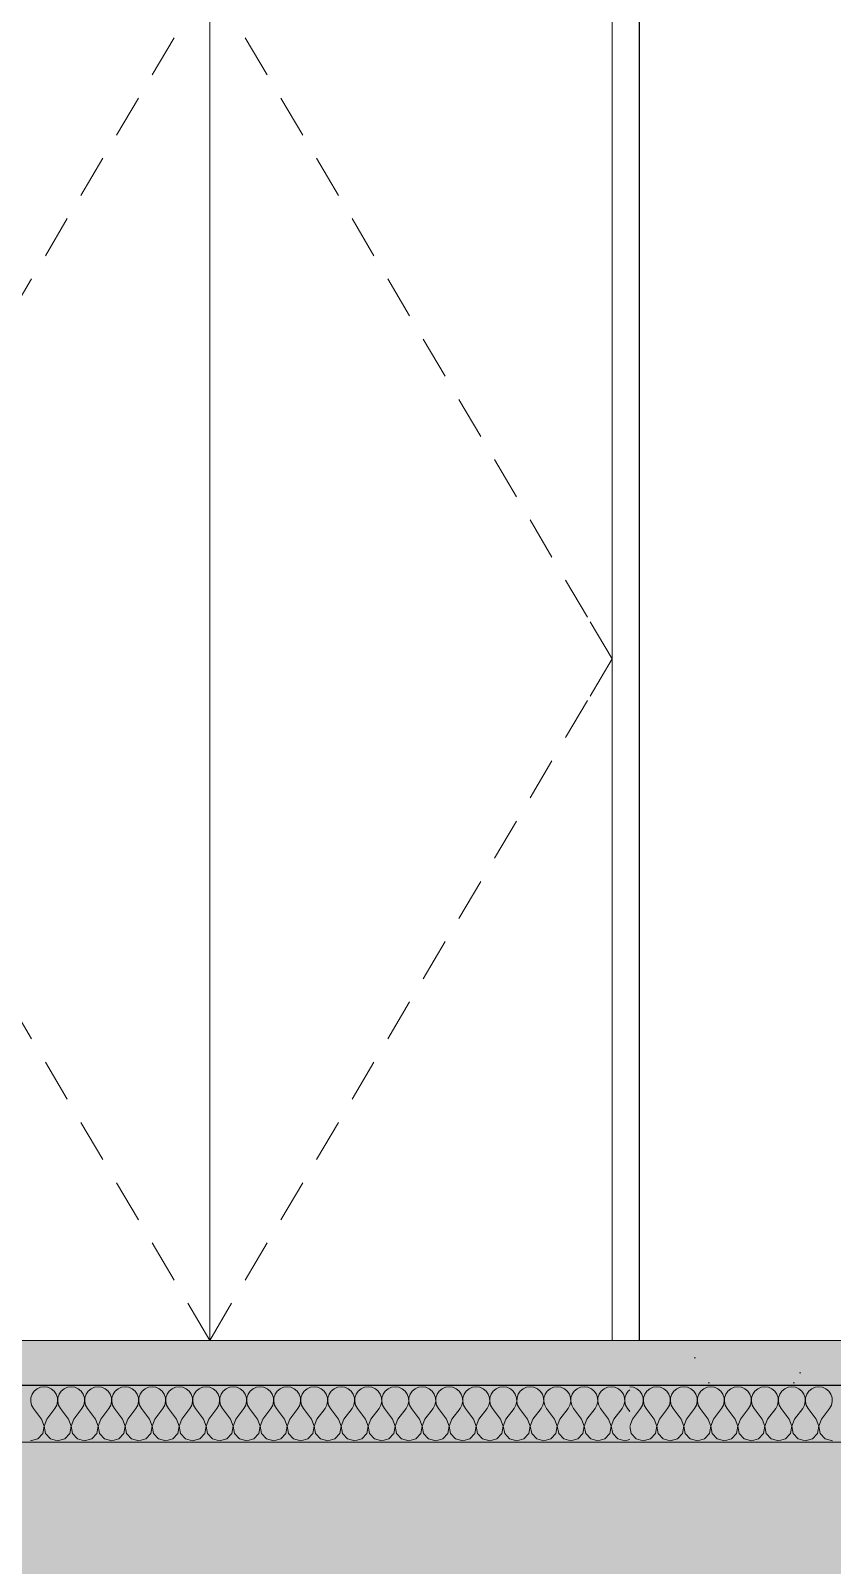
# Model space of a CAD drawing. Header units: millimetres. Extents: x -46169 to 153589, y -86316 to 18123.
# Drawn here: x 141731 to 143144, y -83316 to -80612 of the extents above; entities that cross this region are included whole.
import ezdxf

# ---------------------------------------------------------------- set-up
doc = ezdxf.new("R2010")
doc.units = ezdxf.units.MM
doc.header["$MEASUREMENT"] = 0
doc.linetypes.add('Dashed', pattern=[2822.222233, 1411.111116, -1411.111116])
doc.linetypes.add('Wipeout_Contour', pattern=[1000, 0, -1000])
for name, color, linetype, lineweight, true_color in [('0_Pen_No__105', 7, 'Continuous', 15, 0xa6a6a6), ('New_A-20-M_Floor_Slab_Pen_No__107', 7, 'Continuous', 15, 0xa6a6a6), ('New_A-20-M_Floor_Slab_Pen_No__109', 7, 'Continuous', 15, 0xa6a6a6), ('New_A-20-M_Floor_Slab_Pen_No__162', 7, 'Continuous', 0, 0xe47200), ('New_ArchiCAD Doors_Pen_No__63', 7, 'Continuous', 20, 0x606060)]:
    doc.layers.add(name, color=color, linetype=linetype, lineweight=lineweight, true_color=true_color)
for name, color, linetype, lineweight in [('A-95-P_Drawing_Pen_No__1', 7, 'Continuous', 13), ('A-95-P_Drawing_Pen_No__84', 8, 'Continuous', 20), ('New_A-20-M_Floor_Slab_Pen_No__1', 7, 'Continuous', 13), ('New_ArchiCAD Doors_Pen_No__3', 7, 'Continuous', 18), ('New_ArchiCAD Doors_Pen_No__87', 8, 'Continuous', 20)]:
    doc.layers.add(name, color=color, linetype=linetype, lineweight=lineweight)
for name, color, linetype in [('New_A-20-M_Floor_Slab', 7, 'Continuous'), ('New_A-25-M_Wall_Int', 7, 'Continuous'), ('New_ArchiCAD Doors', 7, 'Continuous')]:
    doc.layers.add(name, color=color, linetype=linetype)
pattern_1 = [(0, (96051.24, -82919.76), (0, 779.423), [48.75, -401.25]), (0, (96276.24, -82530.04), (0, 779.423), [48.75, -401.25]), (60, (96051.24, -82919.76), (-675, 389.711), [48.75, -401.25]), (60, (96501.24, -82919.76), (-675, 389.711), [48.75, -401.25]), (120, (96100, -82919.76), (675, 389.711), [48.75, -401.25]), (120, (96550, -82919.76), (675, 389.711), [48.75, -401.25]), (0, (96051.24, -82844.76), (0, 150), [0, -150, 0, -225]), (45, (96126.24, -82844.76), (-106.066, 106.066), [0, -112.5, 0, -187.5])]

# ---------------------------------------------------------------- blocks, each defined once
blk = doc.blocks.new('Section Elem_53_2', base_point=(96051.2, -82919.8))
at = {"color": 254, "linetype": 'Wipeout_Contour', "lineweight": 0, "ltscale": 1616826.934334364}
blk.add_wipeout([(142748.8, -70951.7), (142748.8, -80461.8), (142804.1, -80461.8), (142804.1, -82919.8), (142957, -82919.8), (142957, -71839.8), (142787.2, -71839.8), (142787.2, -71819.8), (142957, -71819.8), (142957, -70951.7)], dxfattribs=at).dxf.layer = 'New_A-25-M_Wall_Int'
at = {"color": 254, "linetype": 'Wipeout_Contour', "lineweight": 0, "ltscale": 1290341.535537267}
blk.add_wipeout([(142957, -71839.8), (142957, -82919.8), (143158.6, -82919.8), (143158.6, -70951.7), (142957, -70951.7), (142957, -71819.8), (143132.2, -71819.8), (143132.2, -71839.8)], dxfattribs=at).dxf.layer = 'New_A-25-M_Wall_Int'
blk = doc.blocks.new('Section Elem_56_2', base_point=(96051.2, -82919.8))
at = {"color": 254, "linetype": 'Wipeout_Contour', "lineweight": 0, "ltscale": 652989.785675}
blk.add_wipeout([(141336.7, -82919.8), (141336.7, -80534.8), (141289, -80534.8), (141289, -82919.8)], dxfattribs=at).dxf.layer = 'New_ArchiCAD Doors'
at = {"color": 254, "linetype": 'Wipeout_Contour', "lineweight": 0, "ltscale": 658076.669751}
blk.add_wipeout([(142756.2, -80534.8), (142756.2, -82919.8), (142803.9, -82919.8), (142803.9, -80534.8)], dxfattribs=at).dxf.layer = 'New_ArchiCAD Doors'
at = {"color": 254, "linetype": 'Wipeout_Contour', "lineweight": 0, "ltscale": 658159.788787}
blk.add_wipeout([(142804.1, -80534.8), (142803.9, -80534.8), (142803.9, -82919.8), (142804.1, -82919.8)], dxfattribs=at).dxf.layer = 'New_ArchiCAD Doors'
at = {"color": 254, "linetype": 'Wipeout_Contour', "lineweight": 0, "ltscale": 1306221.856758765}
blk.add_wipeout([(142803.9, -80461.8), (141289, -80461.8), (141289, -80534.8), (141336.7, -80534.8), (141336.7, -80518.8), (142756.2, -80518.8), (142756.2, -80534.8), (142803.9, -80534.8)], dxfattribs=at).dxf.layer = 'New_ArchiCAD Doors'
at = {"layer": 'New_ArchiCAD Doors_Pen_No__63', "linetype": 'Continuous'}
for p, q in [((141289, -80534.8), (141289, -80461.8)), ((141289, -82919.8), (141289, -80534.8))]:
    blk.add_line(p, q, dxfattribs=at)
at = {"color": 254, "linetype": 'Wipeout_Contour', "lineweight": 0, "ltscale": 655718.820238}
blk.add_wipeout([(142804.1, -80461.8), (142803.9, -80461.8), (142803.9, -80534.8), (142804.1, -80534.8)], dxfattribs=at).dxf.layer = 'New_ArchiCAD Doors'
at = {"color": 254, "linetype": 'Wipeout_Contour', "lineweight": 0, "ltscale": 654286.177187}
blk.add_wipeout([(141336.7, -80518.8), (141336.7, -82919.8), (142046.4, -82919.8), (142046.4, -80518.8)], dxfattribs=at).dxf.layer = 'New_ArchiCAD Doors'
at = {"layer": 'New_ArchiCAD Doors_Pen_No__3', "linetype": 'Continuous'}
for p, q in [((141983.6, -80624.9), (141945, -80690.3)), ((141920.8, -80731.1), (141882.2, -80796.5)), ((141858.1, -80837.3), (141819.4, -80902.6)), ((141795.3, -80943.5), (141756.7, -81008.8)), ((141732.5, -81049.7), (141693.9, -81115)), ((141669.7, -81155.8), (141631.1, -81221.2)), ((141607, -81262), (141568.3, -81327.4)), ((141544.2, -81368.2), (141505.5, -81433.5)), ((141481.4, -81474.4), (141442.8, -81539.7)), ((141418.6, -81580.6), (141380, -81645.9)), ((141375.3, -81653.9), (141336.6, -81719.3)), ((141375.3, -81784.6), (141336.6, -81719.3)), ((141418.6, -81857.9), (141380, -81792.6)), ((141481.4, -81964.1), (141442.8, -81898.8)), ((141544.2, -82070.3), (141505.5, -82005)), ((141607, -82176.5), (141568.3, -82111.1)), ((141669.7, -82282.7), (141631.1, -82217.3)), ((141732.5, -82388.8), (141693.9, -82323.5)), ((141795.3, -82495), (141756.7, -82429.7)), ((141858.1, -82601.2), (141819.4, -82535.9)), ((141920.8, -82707.4), (141882.2, -82642.1)), ((141983.6, -82813.6), (141945, -82748.2))]:
    blk.add_line(p, q, dxfattribs=at)
at = {"layer": 'New_ArchiCAD Doors_Pen_No__63', "linetype": 'Continuous'}
for p, q in [((141289, -80461.8), (142803.9, -80461.8)), ((142803.9, -80461.8), (142803.9, -80534.8)), ((142804.1, -80461.8), (142803.9, -80461.8)), ((141336.7, -80518.8), (141336.7, -80534.8)), ((141336.7, -80534.8), (141336.7, -82919.8)), ((142804.1, -80534.8), (142803.9, -80534.8)), ((142803.9, -80534.8), (142803.9, -82919.8))]:
    blk.add_line(p, q, dxfattribs=at)
at = {"layer": 'New_ArchiCAD Doors_Pen_No__87', "linetype": 'Continuous'}
blk.add_line((142804.1, -80461.8), (142804.1, -82919.8), dxfattribs=at)
at = {"color": 254, "linetype": 'Wipeout_Contour', "lineweight": 0, "ltscale": 656746.977534}
blk.add_wipeout([(142756.2, -80518.8), (142046.4, -80518.8), (142046.4, -82919.8), (142756.2, -82919.8)], dxfattribs=at).dxf.layer = 'New_ArchiCAD Doors'
at = {"layer": 'New_ArchiCAD Doors_Pen_No__3', "linetype": 'Continuous'}
for p, q in [((142046.4, -80518.8), (142007.8, -80584.1)), ((142046.4, -80518.8), (142085, -80584.1)), ((142109.2, -80624.9), (142147.8, -80690.3)), ((142171.9, -80731.1), (142210.6, -80796.5)), ((142234.7, -80837.3), (142273.3, -80902.6)), ((142297.5, -80943.5), (142336.1, -81008.8)), ((142360.3, -81049.7), (142398.9, -81115)), ((142423, -81155.8), (142461.7, -81221.2)), ((142485.8, -81262), (142524.4, -81327.4)), ((142548.6, -81368.2), (142587.2, -81433.5)), ((142611.4, -81474.4), (142650, -81539.7)), ((142674.1, -81580.6), (142712.8, -81645.9)), ((142717.5, -81653.9), (142756.1, -81719.3)), ((142717.5, -81784.6), (142756.1, -81719.3)), ((142674.1, -81857.9), (142712.8, -81792.6)), ((142611.4, -81964.1), (142650, -81898.8)), ((142548.6, -82070.3), (142587.2, -82005)), ((142485.8, -82176.5), (142524.4, -82111.1)), ((142423, -82282.7), (142461.7, -82217.3)), ((142360.3, -82388.8), (142398.9, -82323.5)), ((142297.5, -82495), (142336.1, -82429.7)), ((142234.7, -82601.2), (142273.3, -82535.9)), ((142171.9, -82707.4), (142210.6, -82642.1)), ((142109.2, -82813.6), (142147.8, -82748.2)), ((142046.4, -82919.8), (142007.8, -82854.4)), ((142046.4, -82919.8), (142085, -82854.4))]:
    blk.add_line(p, q, dxfattribs=at)
at = {"layer": 'New_ArchiCAD Doors_Pen_No__63', "linetype": 'Continuous'}
for p, q in [((142046.4, -80518.8), (141336.7, -80518.8)), ((142046.4, -80518.8), (142756.2, -80518.8)), ((142046.4, -82919.8), (142046.4, -80518.8)), ((142756.2, -80518.8), (142756.2, -82919.8))]:
    blk.add_line(p, q, dxfattribs=at)
blk = doc.blocks.new('*X95', base_point=(96051.2, -82919.8))
at = {"layer": 'New_A-20-M_Floor_Slab_Pen_No__107', "linetype": 'Continuous'}
for p, q in [((142793.7, -83002.5), (142787.2, -83001.6)), ((142834.8, -83001.6), (142828.3, -83002.5)), ((142841.3, -83002.5), (142834.8, -83001.6)), ((142882.5, -83001.6), (142875.9, -83002.5)), ((142889, -83002.5), (142882.5, -83001.6)), ((142930.1, -83001.6), (142923.6, -83002.5)), ((142936.6, -83002.5), (142930.1, -83001.6)), ((142977.7, -83001.6), (142971.2, -83002.5)), ((142984.2, -83002.5), (142977.7, -83001.6)), ((143025.3, -83001.6), (143018.8, -83002.5)), ((143031.8, -83002.5), (143025.3, -83001.6)), ((143072.9, -83001.6), (143066.4, -83002.5)), ((143079.4, -83002.5), (143072.9, -83001.6)), ((143120.5, -83001.6), (143114, -83002.5)), ((143127.1, -83002.5), (143120.5, -83001.6)), ((142799.7, -83005.2), (142793.7, -83002.5)), ((142804.8, -83009.4), (142799.7, -83005.2)), ((142808.5, -83014.8), (142804.8, -83009.4)), ((142810.6, -83021), (142808.5, -83014.8)), ((142809.4, -83034), (142810.9, -83027.6)), ((142810.9, -83027.6), (142810.6, -83021)), ((142811.4, -83021), (142811.1, -83027.6)), ((142811.1, -83027.6), (142812.6, -83034)), ((142813.5, -83014.8), (142811.4, -83021)), ((142817.3, -83009.4), (142813.5, -83014.8)), ((142822.3, -83005.2), (142817.3, -83009.4)), ((142828.3, -83002.5), (142822.3, -83005.2)), ((142847.4, -83005.2), (142841.3, -83002.5)), ((142852.4, -83009.4), (142847.4, -83005.2)), ((142856.1, -83014.8), (142852.4, -83009.4)), ((142858.2, -83021), (142856.1, -83014.8)), ((142857.1, -83034), (142858.5, -83027.6)), ((142858.5, -83027.6), (142858.2, -83021)), ((142859.1, -83021), (142858.7, -83027.6)), ((142858.7, -83027.6), (142860.2, -83034)), ((142861.2, -83014.8), (142859.1, -83021)), ((142864.9, -83009.4), (142861.2, -83014.8)), ((142869.9, -83005.2), (142864.9, -83009.4)), ((142875.9, -83002.5), (142869.9, -83005.2)), ((142895, -83005.2), (142889, -83002.5)), ((142900, -83009.4), (142895, -83005.2)), ((142903.7, -83014.8), (142900, -83009.4)), ((142905.8, -83021), (142903.7, -83014.8)), ((142904.7, -83034), (142906.2, -83027.6)), ((142906.2, -83027.6), (142905.8, -83021)), ((142906.7, -83021), (142906.4, -83027.6)), ((142906.4, -83027.6), (142907.8, -83034)), ((142908.8, -83014.8), (142906.7, -83021)), ((142912.5, -83009.4), (142908.8, -83014.8)), ((142917.6, -83005.2), (142912.5, -83009.4)), ((142923.6, -83002.5), (142917.6, -83005.2)), ((142942.6, -83005.2), (142936.6, -83002.5)), ((142947.6, -83009.4), (142942.6, -83005.2)), ((142951.4, -83014.8), (142947.6, -83009.4)), ((142953.5, -83021), (142951.4, -83014.8)), ((142952.3, -83034), (142953.8, -83027.6)), ((142953.8, -83027.6), (142953.5, -83021)), ((142954.3, -83021), (142954, -83027.6)), ((142954, -83027.6), (142955.5, -83034)), ((142956.4, -83014.8), (142954.3, -83021)), ((142960.1, -83009.4), (142956.4, -83014.8)), ((142965.2, -83005.2), (142960.1, -83009.4)), ((142971.2, -83002.5), (142965.2, -83005.2)), ((142990.2, -83005.2), (142984.2, -83002.5)), ((142995.3, -83009.4), (142990.2, -83005.2)), ((142999, -83014.8), (142995.3, -83009.4)), ((143001.1, -83021), (142999, -83014.8)), ((142999.9, -83034), (143001.4, -83027.6)), ((143001.4, -83027.6), (143001.1, -83021)), ((143001.9, -83021), (143001.6, -83027.6)), ((143001.6, -83027.6), (143003.1, -83034)), ((143004, -83014.8), (143001.9, -83021)), ((143007.7, -83009.4), (143004, -83014.8)), ((143012.8, -83005.2), (143007.7, -83009.4)), ((143018.8, -83002.5), (143012.8, -83005.2)), ((143037.8, -83005.2), (143031.8, -83002.5)), ((143042.9, -83009.4), (143037.8, -83005.2)), ((143046.6, -83014.8), (143042.9, -83009.4)), ((143048.7, -83021), (143046.6, -83014.8)), ((143047.5, -83034), (143049, -83027.6)), ((143049, -83027.6), (143048.7, -83021)), ((143049.5, -83021), (143049.2, -83027.6)), ((143049.2, -83027.6), (143050.7, -83034)), ((143051.6, -83014.8), (143049.5, -83021)), ((143055.4, -83009.4), (143051.6, -83014.8)), ((143060.4, -83005.2), (143055.4, -83009.4)), ((143066.4, -83002.5), (143060.4, -83005.2)), ((143085.4, -83005.2), (143079.4, -83002.5)), ((143090.5, -83009.4), (143085.4, -83005.2)), ((143094.2, -83014.8), (143090.5, -83009.4)), ((143096.3, -83021), (143094.2, -83014.8)), ((143095.2, -83034), (143096.6, -83027.6)), ((143096.6, -83027.6), (143096.3, -83021)), ((143097.2, -83021), (143096.8, -83027.6)), ((143096.8, -83027.6), (143098.3, -83034)), ((143099.3, -83014.8), (143097.2, -83021)), ((143103, -83009.4), (143099.3, -83014.8)), ((143108, -83005.2), (143103, -83009.4)), ((143114, -83002.5), (143108, -83005.2)), ((143133.1, -83005.2), (143127.1, -83002.5)), ((143138.1, -83009.4), (143133.1, -83005.2)), ((143141.8, -83014.8), (143138.1, -83009.4)), ((143143.9, -83021), (143141.8, -83014.8)), ((143142.8, -83034), (143144.3, -83027.6)), ((143144.3, -83027.6), (143143.9, -83021)), ((142792, -83058.8), (142806.3, -83039.7)), ((142806.3, -83039.7), (142809.4, -83034)), ((142812.6, -83034), (142815.8, -83039.7)), ((142830.1, -83058.8), (142815.8, -83039.7)), ((142839.6, -83058.8), (142853.9, -83039.7)), ((142853.9, -83039.7), (142857.1, -83034)), ((142860.2, -83034), (142863.4, -83039.7)), ((142877.7, -83058.8), (142863.4, -83039.7)), ((142887.2, -83058.8), (142901.5, -83039.7)), ((142901.5, -83039.7), (142904.7, -83034)), ((142907.8, -83034), (142911, -83039.7)), ((142925.3, -83058.8), (142911, -83039.7)), ((142934.8, -83058.8), (142949.1, -83039.7)), ((142949.1, -83039.7), (142952.3, -83034)), ((142955.5, -83034), (142958.6, -83039.7)), ((142972.9, -83058.8), (142958.6, -83039.7)), ((142982.5, -83058.8), (142996.7, -83039.7)), ((142996.7, -83039.7), (142999.9, -83034)), ((143003.1, -83034), (143006.3, -83039.7)), ((143020.5, -83058.8), (143006.3, -83039.7)), ((143030.1, -83058.8), (143044.4, -83039.7)), ((143044.4, -83039.7), (143047.5, -83034)), ((143050.7, -83034), (143053.9, -83039.7)), ((143068.2, -83058.8), (143053.9, -83039.7)), ((143077.7, -83058.8), (143092, -83039.7)), ((143092, -83039.7), (143095.2, -83034)), ((143098.3, -83034), (143101.5, -83039.7)), ((143115.8, -83058.8), (143101.5, -83039.7)), ((143125.3, -83058.8), (143139.6, -83039.7)), ((143139.6, -83039.7), (143142.8, -83034)), ((142792, -83058.8), (142787.3, -83070.9)), ((142787.3, -83070.9), (142789.7, -83083.7)), ((142834.7, -83070.9), (142830.1, -83058.8)), ((142832.3, -83083.7), (142834.7, -83070.9)), ((142839.6, -83058.8), (142834.9, -83070.9)), ((142834.9, -83070.9), (142837.3, -83083.7)), ((142882.4, -83070.9), (142877.7, -83058.8)), ((142879.9, -83083.7), (142882.4, -83070.9)), ((142887.2, -83058.8), (142882.5, -83070.9)), ((142882.5, -83070.9), (142885, -83083.7)), ((142930, -83070.9), (142925.3, -83058.8)), ((142927.6, -83083.7), (142930, -83070.9)), ((142934.8, -83058.8), (142930.2, -83070.9)), ((142930.2, -83070.9), (142932.6, -83083.7)), ((142977.6, -83070.9), (142972.9, -83058.8)), ((142975.2, -83083.7), (142977.6, -83070.9)), ((142982.5, -83058.8), (142977.8, -83070.9)), ((142977.8, -83070.9), (142980.2, -83083.7)), ((143025.2, -83070.9), (143020.5, -83058.8)), ((143022.8, -83083.7), (143025.2, -83070.9)), ((143030.1, -83058.8), (143025.4, -83070.9)), ((143025.4, -83070.9), (143027.8, -83083.7)), ((143072.8, -83070.9), (143068.2, -83058.8)), ((143070.4, -83083.7), (143072.8, -83070.9)), ((143077.7, -83058.8), (143073, -83070.9)), ((143073, -83070.9), (143075.4, -83083.7)), ((143120.5, -83070.9), (143115.8, -83058.8)), ((143118, -83083.7), (143120.5, -83070.9)), ((143125.3, -83058.8), (143120.6, -83070.9)), ((143120.6, -83070.9), (143123.1, -83083.7)), ((142789.7, -83083.7), (142798.5, -83093.3)), ((142798.5, -83093.3), (142811, -83096.9)), ((142811, -83096.9), (142823.5, -83093.3)), ((142823.5, -83093.3), (142832.3, -83083.7)), ((142837.3, -83083.7), (142846.1, -83093.3)), ((142846.1, -83093.3), (142858.6, -83096.9)), ((142858.6, -83096.9), (142871.2, -83093.3)), ((142871.2, -83093.3), (142879.9, -83083.7)), ((142885, -83083.7), (142893.7, -83093.3)), ((142893.7, -83093.3), (142906.3, -83096.9)), ((142906.3, -83096.9), (142918.8, -83093.3)), ((142918.8, -83093.3), (142927.6, -83083.7)), ((142932.6, -83083.7), (142941.4, -83093.3)), ((142941.4, -83093.3), (142953.9, -83096.9)), ((142953.9, -83096.9), (142966.4, -83093.3)), ((142966.4, -83093.3), (142975.2, -83083.7)), ((142980.2, -83083.7), (142989, -83093.3)), ((142989, -83093.3), (143001.5, -83096.9)), ((143001.5, -83096.9), (143014, -83093.3)), ((143014, -83093.3), (143022.8, -83083.7)), ((143027.8, -83083.7), (143036.6, -83093.3)), ((143036.6, -83093.3), (143049.1, -83096.9)), ((143049.1, -83096.9), (143061.6, -83093.3)), ((143061.6, -83093.3), (143070.4, -83083.7)), ((143075.4, -83083.7), (143084.2, -83093.3)), ((143084.2, -83093.3), (143096.7, -83096.9)), ((143096.7, -83096.9), (143109.3, -83093.3)), ((143109.3, -83093.3), (143118, -83083.7)), ((143123.1, -83083.7), (143131.8, -83093.3)), ((143131.8, -83093.3), (143144.4, -83096.9))]:
    blk.add_line(p, q, dxfattribs=at)
blk = doc.blocks.new('*X96', base_point=(96051.2, -82919.8))
at = {"layer": 'New_A-20-M_Floor_Slab_Pen_No__107', "linetype": 'Continuous'}
for p, q in [((141754.5, -83001.6), (141748, -83002.5)), ((141761, -83002.5), (141754.5, -83001.6)), ((141802.1, -83001.6), (141795.6, -83002.5)), ((141808.6, -83002.5), (141802.1, -83001.6)), ((141849.8, -83001.6), (141843.3, -83002.5)), ((141856.3, -83002.5), (141849.8, -83001.6)), ((141897.4, -83001.6), (141890.9, -83002.5)), ((141903.9, -83002.5), (141897.4, -83001.6)), ((141945, -83001.6), (141938.5, -83002.5)), ((141951.5, -83002.5), (141945, -83001.6)), ((141992.6, -83001.6), (141986.1, -83002.5)), ((141999.1, -83002.5), (141992.6, -83001.6)), ((142040.2, -83001.6), (142033.7, -83002.5)), ((142046.7, -83002.5), (142040.2, -83001.6)), ((142087.9, -83001.6), (142081.3, -83002.5)), ((142094.4, -83002.5), (142087.9, -83001.6)), ((142135.5, -83001.6), (142129, -83002.5)), ((142142, -83002.5), (142135.5, -83001.6)), ((142183.1, -83001.6), (142176.6, -83002.5)), ((142189.6, -83002.5), (142183.1, -83001.6)), ((142230.7, -83001.6), (142224.2, -83002.5)), ((142237.2, -83002.5), (142230.7, -83001.6)), ((142278.3, -83001.6), (142271.8, -83002.5)), ((142284.8, -83002.5), (142278.3, -83001.6)), ((142325.9, -83001.6), (142319.4, -83002.5)), ((142332.5, -83002.5), (142325.9, -83001.6)), ((142373.6, -83001.6), (142367.1, -83002.5)), ((142380.1, -83002.5), (142373.6, -83001.6)), ((142421.2, -83001.6), (142414.7, -83002.5)), ((142427.7, -83002.5), (142421.2, -83001.6)), ((142468.8, -83001.6), (142462.3, -83002.5)), ((142475.3, -83002.5), (142468.8, -83001.6)), ((142516.4, -83001.6), (142509.9, -83002.5)), ((142522.9, -83002.5), (142516.4, -83001.6)), ((142564, -83001.6), (142557.5, -83002.5)), ((142570.5, -83002.5), (142564, -83001.6)), ((142611.7, -83001.6), (142605.2, -83002.5)), ((142618.2, -83002.5), (142611.7, -83001.6)), ((142659.3, -83001.6), (142652.8, -83002.5)), ((142665.8, -83002.5), (142659.3, -83001.6)), ((142706.9, -83001.6), (142700.4, -83002.5)), ((142713.4, -83002.5), (142706.9, -83001.6)), ((142754.5, -83001.6), (142748, -83002.5)), ((142761, -83002.5), (142754.5, -83001.6)), ((141731.1, -83021), (141730.8, -83027.6)), ((141730.8, -83027.6), (141732.3, -83034)), ((141733.2, -83014.8), (141731.1, -83021)), ((141736.9, -83009.4), (141733.2, -83014.8)), ((141742, -83005.2), (141736.9, -83009.4)), ((141748, -83002.5), (141742, -83005.2)), ((141767, -83005.2), (141761, -83002.5)), ((141772.1, -83009.4), (141767, -83005.2)), ((141775.8, -83014.8), (141772.1, -83009.4)), ((141777.9, -83021), (141775.8, -83014.8)), ((141776.7, -83034), (141778.2, -83027.6)), ((141778.2, -83027.6), (141777.9, -83021)), ((141778.7, -83021), (141778.4, -83027.6)), ((141778.4, -83027.6), (141779.9, -83034)), ((141780.8, -83014.8), (141778.7, -83021)), ((141784.6, -83009.4), (141780.8, -83014.8)), ((141789.6, -83005.2), (141784.6, -83009.4)), ((141795.6, -83002.5), (141789.6, -83005.2)), ((141814.7, -83005.2), (141808.6, -83002.5)), ((141819.7, -83009.4), (141814.7, -83005.2)), ((141823.4, -83014.8), (141819.7, -83009.4)), ((141825.5, -83021), (141823.4, -83014.8)), ((141824.4, -83034), (141825.9, -83027.6)), ((141825.9, -83027.6), (141825.5, -83021)), ((141826.4, -83021), (141826, -83027.6)), ((141826, -83027.6), (141827.5, -83034)), ((141828.5, -83014.8), (141826.4, -83021)), ((141832.2, -83009.4), (141828.5, -83014.8)), ((141837.2, -83005.2), (141832.2, -83009.4)), ((141843.3, -83002.5), (141837.2, -83005.2)), ((141862.3, -83005.2), (141856.3, -83002.5)), ((141867.3, -83009.4), (141862.3, -83005.2)), ((141871.1, -83014.8), (141867.3, -83009.4)), ((141873.2, -83021), (141871.1, -83014.8)), ((141872, -83034), (141873.5, -83027.6)), ((141873.5, -83027.6), (141873.2, -83021)), ((141874, -83021), (141873.7, -83027.6)), ((141873.7, -83027.6), (141875.2, -83034)), ((141876.1, -83014.8), (141874, -83021)), ((141879.8, -83009.4), (141876.1, -83014.8)), ((141884.9, -83005.2), (141879.8, -83009.4)), ((141890.9, -83002.5), (141884.9, -83005.2)), ((141909.9, -83005.2), (141903.9, -83002.5)), ((141915, -83009.4), (141909.9, -83005.2)), ((141918.7, -83014.8), (141915, -83009.4)), ((141920.8, -83021), (141918.7, -83014.8)), ((141919.6, -83034), (141921.1, -83027.6)), ((141921.1, -83027.6), (141920.8, -83021)), ((141921.6, -83021), (141921.3, -83027.6)), ((141921.3, -83027.6), (141922.8, -83034)), ((141923.7, -83014.8), (141921.6, -83021)), ((141927.4, -83009.4), (141923.7, -83014.8)), ((141932.5, -83005.2), (141927.4, -83009.4)), ((141938.5, -83002.5), (141932.5, -83005.2)), ((141957.5, -83005.2), (141951.5, -83002.5)), ((141962.6, -83009.4), (141957.5, -83005.2)), ((141966.3, -83014.8), (141962.6, -83009.4)), ((141968.4, -83021), (141966.3, -83014.8)), ((141967.2, -83034), (141968.7, -83027.6)), ((141968.7, -83027.6), (141968.4, -83021)), ((141969.2, -83021), (141968.9, -83027.6)), ((141968.9, -83027.6), (141970.4, -83034)), ((141971.3, -83014.8), (141969.2, -83021)), ((141975, -83009.4), (141971.3, -83014.8)), ((141980.1, -83005.2), (141975, -83009.4)), ((141986.1, -83002.5), (141980.1, -83005.2)), ((142005.1, -83005.2), (141999.1, -83002.5)), ((142010.2, -83009.4), (142005.1, -83005.2)), ((142013.9, -83014.8), (142010.2, -83009.4)), ((142016, -83021), (142013.9, -83014.8)), ((142014.8, -83034), (142016.3, -83027.6)), ((142016.3, -83027.6), (142016, -83021)), ((142016.8, -83021), (142016.5, -83027.6)), ((142016.5, -83027.6), (142018, -83034)), ((142018.9, -83014.8), (142016.8, -83021)), ((142022.7, -83009.4), (142018.9, -83014.8)), ((142027.7, -83005.2), (142022.7, -83009.4)), ((142033.7, -83002.5), (142027.7, -83005.2)), ((142052.8, -83005.2), (142046.7, -83002.5)), ((142057.8, -83009.4), (142052.8, -83005.2)), ((142061.5, -83014.8), (142057.8, -83009.4)), ((142063.6, -83021), (142061.5, -83014.8)), ((142062.5, -83034), (142063.9, -83027.6)), ((142063.9, -83027.6), (142063.6, -83021)), ((142064.5, -83021), (142064.1, -83027.6)), ((142064.1, -83027.6), (142065.6, -83034)), ((142066.6, -83014.8), (142064.5, -83021)), ((142070.3, -83009.4), (142066.6, -83014.8)), ((142075.3, -83005.2), (142070.3, -83009.4)), ((142081.3, -83002.5), (142075.3, -83005.2)), ((142100.4, -83005.2), (142094.4, -83002.5)), ((142105.4, -83009.4), (142100.4, -83005.2)), ((142109.1, -83014.8), (142105.4, -83009.4)), ((142111.2, -83021), (142109.1, -83014.8)), ((142110.1, -83034), (142111.6, -83027.6)), ((142111.6, -83027.6), (142111.2, -83021)), ((142112.1, -83021), (142111.8, -83027.6)), ((142111.8, -83027.6), (142113.2, -83034)), ((142114.2, -83014.8), (142112.1, -83021)), ((142117.9, -83009.4), (142114.2, -83014.8)), ((142123, -83005.2), (142117.9, -83009.4)), ((142129, -83002.5), (142123, -83005.2)), ((142148, -83005.2), (142142, -83002.5)), ((142153, -83009.4), (142148, -83005.2)), ((142156.8, -83014.8), (142153, -83009.4)), ((142158.9, -83021), (142156.8, -83014.8)), ((142157.7, -83034), (142159.2, -83027.6)), ((142159.2, -83027.6), (142158.9, -83021)), ((142159.7, -83021), (142159.4, -83027.6)), ((142159.4, -83027.6), (142160.9, -83034)), ((142161.8, -83014.8), (142159.7, -83021)), ((142165.5, -83009.4), (142161.8, -83014.8)), ((142170.6, -83005.2), (142165.5, -83009.4)), ((142176.6, -83002.5), (142170.6, -83005.2)), ((142195.6, -83005.2), (142189.6, -83002.5)), ((142200.7, -83009.4), (142195.6, -83005.2)), ((142204.4, -83014.8), (142200.7, -83009.4)), ((142206.5, -83021), (142204.4, -83014.8)), ((142205.3, -83034), (142206.8, -83027.6)), ((142206.8, -83027.6), (142206.5, -83021)), ((142207.3, -83021), (142207, -83027.6)), ((142207, -83027.6), (142208.5, -83034)), ((142209.4, -83014.8), (142207.3, -83021)), ((142213.1, -83009.4), (142209.4, -83014.8)), ((142218.2, -83005.2), (142213.1, -83009.4)), ((142224.2, -83002.5), (142218.2, -83005.2)), ((142243.2, -83005.2), (142237.2, -83002.5)), ((142248.3, -83009.4), (142243.2, -83005.2)), ((142252, -83014.8), (142248.3, -83009.4)), ((142254.1, -83021), (142252, -83014.8)), ((142252.9, -83034), (142254.4, -83027.6)), ((142254.4, -83027.6), (142254.1, -83021)), ((142254.9, -83021), (142254.6, -83027.6)), ((142254.6, -83027.6), (142256.1, -83034)), ((142257, -83014.8), (142254.9, -83021)), ((142260.8, -83009.4), (142257, -83014.8)), ((142265.8, -83005.2), (142260.8, -83009.4)), ((142271.8, -83002.5), (142265.8, -83005.2)), ((142290.8, -83005.2), (142284.8, -83002.5)), ((142295.9, -83009.4), (142290.8, -83005.2)), ((142299.6, -83014.8), (142295.9, -83009.4)), ((142301.7, -83021), (142299.6, -83014.8)), ((142300.6, -83034), (142302, -83027.6)), ((142302, -83027.6), (142301.7, -83021)), ((142302.6, -83021), (142302.2, -83027.6)), ((142302.2, -83027.6), (142303.7, -83034)), ((142304.7, -83014.8), (142302.6, -83021)), ((142308.4, -83009.4), (142304.7, -83014.8)), ((142313.4, -83005.2), (142308.4, -83009.4)), ((142319.4, -83002.5), (142313.4, -83005.2)), ((142338.5, -83005.2), (142332.5, -83002.5)), ((142343.5, -83009.4), (142338.5, -83005.2)), ((142347.2, -83014.8), (142343.5, -83009.4)), ((142349.3, -83021), (142347.2, -83014.8)), ((142348.2, -83034), (142349.7, -83027.6)), ((142349.7, -83027.6), (142349.3, -83021)), ((142350.2, -83021), (142349.9, -83027.6)), ((142349.9, -83027.6), (142351.3, -83034)), ((142352.3, -83014.8), (142350.2, -83021)), ((142356, -83009.4), (142352.3, -83014.8)), ((142361, -83005.2), (142356, -83009.4)), ((142367.1, -83002.5), (142361, -83005.2)), ((142386.1, -83005.2), (142380.1, -83002.5)), ((142391.1, -83009.4), (142386.1, -83005.2)), ((142394.9, -83014.8), (142391.1, -83009.4)), ((142397, -83021), (142394.9, -83014.8)), ((142395.8, -83034), (142397.3, -83027.6)), ((142397.3, -83027.6), (142397, -83021)), ((142397.8, -83021), (142397.5, -83027.6)), ((142397.5, -83027.6), (142399, -83034)), ((142399.9, -83014.8), (142397.8, -83021)), ((142403.6, -83009.4), (142399.9, -83014.8)), ((142408.7, -83005.2), (142403.6, -83009.4)), ((142414.7, -83002.5), (142408.7, -83005.2)), ((142433.7, -83005.2), (142427.7, -83002.5)), ((142438.8, -83009.4), (142433.7, -83005.2)), ((142442.5, -83014.8), (142438.8, -83009.4)), ((142444.6, -83021), (142442.5, -83014.8)), ((142443.4, -83034), (142444.9, -83027.6)), ((142444.9, -83027.6), (142444.6, -83021)), ((142445.4, -83021), (142445.1, -83027.6)), ((142445.1, -83027.6), (142446.6, -83034)), ((142447.5, -83014.8), (142445.4, -83021)), ((142451.2, -83009.4), (142447.5, -83014.8)), ((142456.3, -83005.2), (142451.2, -83009.4)), ((142462.3, -83002.5), (142456.3, -83005.2)), ((142481.3, -83005.2), (142475.3, -83002.5)), ((142486.4, -83009.4), (142481.3, -83005.2)), ((142490.1, -83014.8), (142486.4, -83009.4)), ((142492.2, -83021), (142490.1, -83014.8)), ((142491, -83034), (142492.5, -83027.6)), ((142492.5, -83027.6), (142492.2, -83021)), ((142493, -83021), (142492.7, -83027.6)), ((142492.7, -83027.6), (142494.2, -83034)), ((142495.1, -83014.8), (142493, -83021)), ((142498.8, -83009.4), (142495.1, -83014.8)), ((142503.9, -83005.2), (142498.8, -83009.4)), ((142509.9, -83002.5), (142503.9, -83005.2)), ((142528.9, -83005.2), (142522.9, -83002.5)), ((142534, -83009.4), (142528.9, -83005.2)), ((142537.7, -83014.8), (142534, -83009.4)), ((142539.8, -83021), (142537.7, -83014.8)), ((142538.7, -83034), (142540.1, -83027.6)), ((142540.1, -83027.6), (142539.8, -83021)), ((142540.6, -83021), (142540.3, -83027.6)), ((142540.3, -83027.6), (142541.8, -83034)), ((142542.7, -83014.8), (142540.6, -83021)), ((142546.5, -83009.4), (142542.7, -83014.8)), ((142551.5, -83005.2), (142546.5, -83009.4)), ((142557.5, -83002.5), (142551.5, -83005.2)), ((142576.6, -83005.2), (142570.5, -83002.5)), ((142581.6, -83009.4), (142576.6, -83005.2)), ((142585.3, -83014.8), (142581.6, -83009.4)), ((142587.4, -83021), (142585.3, -83014.8)), ((142586.3, -83034), (142587.8, -83027.6)), ((142587.8, -83027.6), (142587.4, -83021)), ((142588.3, -83021), (142587.9, -83027.6)), ((142587.9, -83027.6), (142589.4, -83034)), ((142590.4, -83014.8), (142588.3, -83021)), ((142594.1, -83009.4), (142590.4, -83014.8)), ((142599.1, -83005.2), (142594.1, -83009.4)), ((142605.2, -83002.5), (142599.1, -83005.2)), ((142624.2, -83005.2), (142618.2, -83002.5)), ((142629.2, -83009.4), (142624.2, -83005.2)), ((142633, -83014.8), (142629.2, -83009.4)), ((142635.1, -83021), (142633, -83014.8)), ((142633.9, -83034), (142635.4, -83027.6)), ((142635.4, -83027.6), (142635.1, -83021)), ((142635.9, -83021), (142635.6, -83027.6)), ((142635.6, -83027.6), (142637.1, -83034)), ((142638, -83014.8), (142635.9, -83021)), ((142641.7, -83009.4), (142638, -83014.8)), ((142646.8, -83005.2), (142641.7, -83009.4)), ((142652.8, -83002.5), (142646.8, -83005.2)), ((142671.8, -83005.2), (142665.8, -83002.5)), ((142676.9, -83009.4), (142671.8, -83005.2)), ((142680.6, -83014.8), (142676.9, -83009.4)), ((142682.7, -83021), (142680.6, -83014.8)), ((142681.5, -83034), (142683, -83027.6)), ((142683, -83027.6), (142682.7, -83021)), ((142683.5, -83021), (142683.2, -83027.6)), ((142683.2, -83027.6), (142684.7, -83034)), ((142685.6, -83014.8), (142683.5, -83021)), ((142689.3, -83009.4), (142685.6, -83014.8)), ((142694.4, -83005.2), (142689.3, -83009.4)), ((142700.4, -83002.5), (142694.4, -83005.2)), ((142719.4, -83005.2), (142713.4, -83002.5)), ((142724.5, -83009.4), (142719.4, -83005.2)), ((142728.2, -83014.8), (142724.5, -83009.4)), ((142730.3, -83021), (142728.2, -83014.8)), ((142729.1, -83034), (142730.6, -83027.6)), ((142730.6, -83027.6), (142730.3, -83021)), ((142731.1, -83021), (142730.8, -83027.6)), ((142730.8, -83027.6), (142732.3, -83034)), ((142733.2, -83014.8), (142731.1, -83021)), ((142736.9, -83009.4), (142733.2, -83014.8)), ((142742, -83005.2), (142736.9, -83009.4)), ((142748, -83002.5), (142742, -83005.2)), ((142767, -83005.2), (142761, -83002.5)), ((142772.1, -83009.4), (142767, -83005.2)), ((142775.8, -83014.8), (142772.1, -83009.4)), ((142777.9, -83021), (142775.8, -83014.8)), ((142776.7, -83034), (142778.2, -83027.6)), ((142778.2, -83027.6), (142777.9, -83021)), ((142778.7, -83021), (142778.4, -83027.6)), ((142778.4, -83027.6), (142779.9, -83034)), ((142780.8, -83014.8), (142778.7, -83021)), ((142784.6, -83009.4), (142780.8, -83014.8)), ((142787.2, -83007.2), (142784.6, -83009.4)), ((141732.3, -83034), (141735.5, -83039.7)), ((141749.8, -83058.8), (141735.5, -83039.7)), ((141759.3, -83058.8), (141773.6, -83039.7)), ((141773.6, -83039.7), (141776.7, -83034)), ((141779.9, -83034), (141783.1, -83039.7)), ((141797.4, -83058.8), (141783.1, -83039.7)), ((141806.9, -83058.8), (141821.2, -83039.7)), ((141821.2, -83039.7), (141824.4, -83034)), ((141827.5, -83034), (141830.7, -83039.7)), ((141845, -83058.8), (141830.7, -83039.7)), ((141854.5, -83058.8), (141868.8, -83039.7)), ((141868.8, -83039.7), (141872, -83034)), ((141875.2, -83034), (141878.3, -83039.7)), ((141892.6, -83058.8), (141878.3, -83039.7)), ((141902.1, -83058.8), (141916.4, -83039.7)), ((141916.4, -83039.7), (141919.6, -83034)), ((141922.8, -83034), (141925.9, -83039.7)), ((141940.2, -83058.8), (141925.9, -83039.7)), ((141949.8, -83058.8), (141964, -83039.7)), ((141964, -83039.7), (141967.2, -83034)), ((141970.4, -83034), (141973.6, -83039.7)), ((141987.9, -83058.8), (141973.6, -83039.7)), ((141997.4, -83058.8), (142011.7, -83039.7)), ((142011.7, -83039.7), (142014.8, -83034)), ((142018, -83034), (142021.2, -83039.7)), ((142035.5, -83058.8), (142021.2, -83039.7)), ((142045, -83058.8), (142059.3, -83039.7)), ((142059.3, -83039.7), (142062.5, -83034)), ((142065.6, -83034), (142068.8, -83039.7)), ((142083.1, -83058.8), (142068.8, -83039.7)), ((142092.6, -83058.8), (142106.9, -83039.7)), ((142106.9, -83039.7), (142110.1, -83034)), ((142113.2, -83034), (142116.4, -83039.7)), ((142130.7, -83058.8), (142116.4, -83039.7)), ((142140.2, -83058.8), (142154.5, -83039.7)), ((142154.5, -83039.7), (142157.7, -83034)), ((142160.9, -83034), (142164, -83039.7)), ((142178.3, -83058.8), (142164, -83039.7)), ((142187.9, -83058.8), (142202.1, -83039.7)), ((142202.1, -83039.7), (142205.3, -83034)), ((142208.5, -83034), (142211.7, -83039.7)), ((142225.9, -83058.8), (142211.7, -83039.7)), ((142235.5, -83058.8), (142249.8, -83039.7)), ((142249.8, -83039.7), (142252.9, -83034)), ((142256.1, -83034), (142259.3, -83039.7)), ((142273.6, -83058.8), (142259.3, -83039.7)), ((142283.1, -83058.8), (142297.4, -83039.7)), ((142297.4, -83039.7), (142300.6, -83034)), ((142303.7, -83034), (142306.9, -83039.7)), ((142321.2, -83058.8), (142306.9, -83039.7)), ((142330.7, -83058.8), (142345, -83039.7)), ((142345, -83039.7), (142348.2, -83034)), ((142351.3, -83034), (142354.5, -83039.7)), ((142368.8, -83058.8), (142354.5, -83039.7)), ((142378.3, -83058.8), (142392.6, -83039.7)), ((142392.6, -83039.7), (142395.8, -83034)), ((142399, -83034), (142402.1, -83039.7)), ((142416.4, -83058.8), (142402.1, -83039.7)), ((142425.9, -83058.8), (142440.2, -83039.7)), ((142440.2, -83039.7), (142443.4, -83034)), ((142446.6, -83034), (142449.8, -83039.7)), ((142464, -83058.8), (142449.8, -83039.7)), ((142473.6, -83058.8), (142487.9, -83039.7)), ((142487.9, -83039.7), (142491, -83034)), ((142494.2, -83034), (142497.4, -83039.7)), ((142511.7, -83058.8), (142497.4, -83039.7)), ((142521.2, -83058.8), (142535.5, -83039.7)), ((142535.5, -83039.7), (142538.7, -83034)), ((142541.8, -83034), (142545, -83039.7)), ((142559.3, -83058.8), (142545, -83039.7)), ((142568.8, -83058.8), (142583.1, -83039.7)), ((142583.1, -83039.7), (142586.3, -83034)), ((142589.4, -83034), (142592.6, -83039.7)), ((142606.9, -83058.8), (142592.6, -83039.7)), ((142616.4, -83058.8), (142630.7, -83039.7)), ((142630.7, -83039.7), (142633.9, -83034)), ((142637.1, -83034), (142640.2, -83039.7)), ((142654.5, -83058.8), (142640.2, -83039.7)), ((142664, -83058.8), (142678.3, -83039.7)), ((142678.3, -83039.7), (142681.5, -83034)), ((142684.7, -83034), (142687.9, -83039.7)), ((142702.1, -83058.8), (142687.9, -83039.7)), ((142711.7, -83058.8), (142725.9, -83039.7)), ((142725.9, -83039.7), (142729.1, -83034)), ((142732.3, -83034), (142735.5, -83039.7)), ((142749.8, -83058.8), (142735.5, -83039.7)), ((142759.3, -83058.8), (142773.6, -83039.7)), ((142773.6, -83039.7), (142776.7, -83034)), ((142779.9, -83034), (142783.1, -83039.7)), ((142787.2, -83045.2), (142783.1, -83039.7)), ((141754.4, -83070.9), (141749.8, -83058.8)), ((141752, -83083.7), (141754.4, -83070.9)), ((141759.3, -83058.8), (141754.6, -83070.9)), ((141754.6, -83070.9), (141757, -83083.7)), ((141802, -83070.9), (141797.4, -83058.8)), ((141799.6, -83083.7), (141802, -83070.9)), ((141806.9, -83058.8), (141802.2, -83070.9)), ((141802.2, -83070.9), (141804.7, -83083.7)), ((141849.7, -83070.9), (141845, -83058.8)), ((141847.2, -83083.7), (141849.7, -83070.9)), ((141854.5, -83058.8), (141849.9, -83070.9)), ((141849.9, -83070.9), (141852.3, -83083.7)), ((141897.3, -83070.9), (141892.6, -83058.8)), ((141894.9, -83083.7), (141897.3, -83070.9)), ((141902.1, -83058.8), (141897.5, -83070.9)), ((141897.5, -83070.9), (141899.9, -83083.7)), ((141944.9, -83070.9), (141940.2, -83058.8)), ((141942.5, -83083.7), (141944.9, -83070.9)), ((141949.8, -83058.8), (141945.1, -83070.9)), ((141945.1, -83070.9), (141947.5, -83083.7)), ((141992.5, -83070.9), (141987.9, -83058.8)), ((141990.1, -83083.7), (141992.5, -83070.9)), ((141997.4, -83058.8), (141992.7, -83070.9)), ((141992.7, -83070.9), (141995.1, -83083.7)), ((142040.1, -83070.9), (142035.5, -83058.8)), ((142037.7, -83083.7), (142040.1, -83070.9)), ((142045, -83058.8), (142040.3, -83070.9)), ((142040.3, -83070.9), (142042.7, -83083.7)), ((142087.8, -83070.9), (142083.1, -83058.8)), ((142085.3, -83083.7), (142087.8, -83070.9)), ((142092.6, -83058.8), (142087.9, -83070.9)), ((142087.9, -83070.9), (142090.4, -83083.7)), ((142135.4, -83070.9), (142130.7, -83058.8)), ((142133, -83083.7), (142135.4, -83070.9)), ((142140.2, -83058.8), (142135.6, -83070.9)), ((142135.6, -83070.9), (142138, -83083.7)), ((142183, -83070.9), (142178.3, -83058.8)), ((142180.6, -83083.7), (142183, -83070.9)), ((142187.9, -83058.8), (142183.2, -83070.9)), ((142183.2, -83070.9), (142185.6, -83083.7)), ((142230.6, -83070.9), (142225.9, -83058.8)), ((142228.2, -83083.7), (142230.6, -83070.9)), ((142235.5, -83058.8), (142230.8, -83070.9)), ((142230.8, -83070.9), (142233.2, -83083.7)), ((142278.2, -83070.9), (142273.6, -83058.8)), ((142275.8, -83083.7), (142278.2, -83070.9)), ((142283.1, -83058.8), (142278.4, -83070.9)), ((142278.4, -83070.9), (142280.8, -83083.7)), ((142325.9, -83070.9), (142321.2, -83058.8)), ((142323.4, -83083.7), (142325.9, -83070.9)), ((142330.7, -83058.8), (142326, -83070.9)), ((142326, -83070.9), (142328.5, -83083.7)), ((142373.5, -83070.9), (142368.8, -83058.8)), ((142371.1, -83083.7), (142373.5, -83070.9)), ((142378.3, -83058.8), (142373.7, -83070.9)), ((142373.7, -83070.9), (142376.1, -83083.7)), ((142421.1, -83070.9), (142416.4, -83058.8)), ((142418.7, -83083.7), (142421.1, -83070.9)), ((142425.9, -83058.8), (142421.3, -83070.9)), ((142421.3, -83070.9), (142423.7, -83083.7)), ((142468.7, -83070.9), (142464, -83058.8)), ((142466.3, -83083.7), (142468.7, -83070.9)), ((142473.6, -83058.8), (142468.9, -83070.9)), ((142468.9, -83070.9), (142471.3, -83083.7)), ((142516.3, -83070.9), (142511.7, -83058.8)), ((142513.9, -83083.7), (142516.3, -83070.9)), ((142521.2, -83058.8), (142516.5, -83070.9)), ((142516.5, -83070.9), (142518.9, -83083.7)), ((142563.9, -83070.9), (142559.3, -83058.8)), ((142561.5, -83083.7), (142563.9, -83070.9)), ((142568.8, -83058.8), (142564.1, -83070.9)), ((142564.1, -83070.9), (142566.6, -83083.7)), ((142611.6, -83070.9), (142606.9, -83058.8)), ((142609.1, -83083.7), (142611.6, -83070.9)), ((142616.4, -83058.8), (142611.8, -83070.9)), ((142611.8, -83070.9), (142614.2, -83083.7)), ((142659.2, -83070.9), (142654.5, -83058.8)), ((142656.8, -83083.7), (142659.2, -83070.9)), ((142664, -83058.8), (142659.4, -83070.9)), ((142659.4, -83070.9), (142661.8, -83083.7)), ((142706.8, -83070.9), (142702.1, -83058.8)), ((142704.4, -83083.7), (142706.8, -83070.9)), ((142711.7, -83058.8), (142707, -83070.9)), ((142707, -83070.9), (142709.4, -83083.7)), ((142754.4, -83070.9), (142749.8, -83058.8)), ((142752, -83083.7), (142754.4, -83070.9)), ((142759.3, -83058.8), (142754.6, -83070.9)), ((142754.6, -83070.9), (142757, -83083.7)), ((141730.7, -83096.9), (141743.2, -83093.3)), ((141743.2, -83093.3), (141752, -83083.7)), ((141757, -83083.7), (141765.8, -83093.3)), ((141765.8, -83093.3), (141778.3, -83096.9)), ((141778.3, -83096.9), (141790.8, -83093.3)), ((141790.8, -83093.3), (141799.6, -83083.7)), ((141804.7, -83083.7), (141813.4, -83093.3)), ((141813.4, -83093.3), (141825.9, -83096.9)), ((141825.9, -83096.9), (141838.5, -83093.3)), ((141838.5, -83093.3), (141847.2, -83083.7)), ((141852.3, -83083.7), (141861, -83093.3)), ((141861, -83093.3), (141873.6, -83096.9)), ((141873.6, -83096.9), (141886.1, -83093.3)), ((141886.1, -83093.3), (141894.9, -83083.7)), ((141899.9, -83083.7), (141908.7, -83093.3)), ((141908.7, -83093.3), (141921.2, -83096.9)), ((141921.2, -83096.9), (141933.7, -83093.3)), ((141933.7, -83093.3), (141942.5, -83083.7)), ((141947.5, -83083.7), (141956.3, -83093.3)), ((141956.3, -83093.3), (141968.8, -83096.9)), ((141968.8, -83096.9), (141981.3, -83093.3)), ((141981.3, -83093.3), (141990.1, -83083.7)), ((141995.1, -83083.7), (142003.9, -83093.3)), ((142003.9, -83093.3), (142016.4, -83096.9)), ((142016.4, -83096.9), (142028.9, -83093.3)), ((142028.9, -83093.3), (142037.7, -83083.7)), ((142042.7, -83083.7), (142051.5, -83093.3)), ((142051.5, -83093.3), (142064, -83096.9)), ((142064, -83096.9), (142076.6, -83093.3)), ((142076.6, -83093.3), (142085.3, -83083.7)), ((142090.4, -83083.7), (142099.1, -83093.3)), ((142099.1, -83093.3), (142111.7, -83096.9)), ((142111.7, -83096.9), (142124.2, -83093.3)), ((142124.2, -83093.3), (142133, -83083.7)), ((142138, -83083.7), (142146.8, -83093.3)), ((142146.8, -83093.3), (142159.3, -83096.9)), ((142159.3, -83096.9), (142171.8, -83093.3)), ((142171.8, -83093.3), (142180.6, -83083.7)), ((142185.6, -83083.7), (142194.4, -83093.3)), ((142194.4, -83093.3), (142206.9, -83096.9)), ((142206.9, -83096.9), (142219.4, -83093.3)), ((142219.4, -83093.3), (142228.2, -83083.7)), ((142233.2, -83083.7), (142242, -83093.3)), ((142242, -83093.3), (142254.5, -83096.9)), ((142254.5, -83096.9), (142267, -83093.3)), ((142267, -83093.3), (142275.8, -83083.7)), ((142280.8, -83083.7), (142289.6, -83093.3)), ((142289.6, -83093.3), (142302.1, -83096.9)), ((142302.1, -83096.9), (142314.7, -83093.3)), ((142314.7, -83093.3), (142323.4, -83083.7)), ((142328.5, -83083.7), (142337.2, -83093.3)), ((142337.2, -83093.3), (142349.8, -83096.9)), ((142349.8, -83096.9), (142362.3, -83093.3)), ((142362.3, -83093.3), (142371.1, -83083.7)), ((142376.1, -83083.7), (142384.9, -83093.3)), ((142384.9, -83093.3), (142397.4, -83096.9)), ((142397.4, -83096.9), (142409.9, -83093.3)), ((142409.9, -83093.3), (142418.7, -83083.7)), ((142423.7, -83083.7), (142432.5, -83093.3)), ((142432.5, -83093.3), (142445, -83096.9)), ((142445, -83096.9), (142457.5, -83093.3)), ((142457.5, -83093.3), (142466.3, -83083.7)), ((142471.3, -83083.7), (142480.1, -83093.3)), ((142480.1, -83093.3), (142492.6, -83096.9)), ((142492.6, -83096.9), (142505.1, -83093.3)), ((142505.1, -83093.3), (142513.9, -83083.7)), ((142518.9, -83083.7), (142527.7, -83093.3)), ((142527.7, -83093.3), (142540.2, -83096.9)), ((142540.2, -83096.9), (142552.8, -83093.3)), ((142552.8, -83093.3), (142561.5, -83083.7)), ((142566.6, -83083.7), (142575.3, -83093.3)), ((142575.3, -83093.3), (142587.9, -83096.9)), ((142587.9, -83096.9), (142600.4, -83093.3)), ((142600.4, -83093.3), (142609.1, -83083.7)), ((142614.2, -83083.7), (142623, -83093.3)), ((142623, -83093.3), (142635.5, -83096.9)), ((142635.5, -83096.9), (142648, -83093.3)), ((142648, -83093.3), (142656.8, -83083.7)), ((142661.8, -83083.7), (142670.6, -83093.3)), ((142670.6, -83093.3), (142683.1, -83096.9)), ((142683.1, -83096.9), (142695.6, -83093.3)), ((142695.6, -83093.3), (142704.4, -83083.7)), ((142709.4, -83083.7), (142718.2, -83093.3)), ((142718.2, -83093.3), (142730.7, -83096.9)), ((142730.7, -83096.9), (142743.2, -83093.3)), ((142743.2, -83093.3), (142752, -83083.7)), ((142757, -83083.7), (142765.8, -83093.3)), ((142765.8, -83093.3), (142778.3, -83096.9)), ((142778.3, -83096.9), (142787.2, -83094.4))]:
    blk.add_line(p, q, dxfattribs=at)
blk = doc.blocks.new('Section Elem_72_2', base_point=(96051.2, -82919.8))
at = {"color": 254, "linetype": 'Wipeout_Contour', "lineweight": 0, "ltscale": 666903.459452}
blk.add_wipeout([(146449.3, -82998.8), (146449.3, -82919.8), (142787.2, -82919.8), (142787.2, -82998.8)], dxfattribs=at).dxf.layer = 'New_A-20-M_Floor_Slab'
at = {"layer": 'New_A-20-M_Floor_Slab_Pen_No__109', "linetype": 'Continuous'}
h = blk.add_hatch(dxfattribs=at)
h.set_pattern_fill('Lightweight_Concrete_0002', color=256, style=0, pattern_type=2)
h.set_pattern_definition(pattern_1)
h.paths.add_polyline_path([(146449.3, -82998.8), (146449.3, -82919.8), (142787.2, -82919.8), (142787.2, -82998.8)])
at = {"layer": 'New_A-20-M_Floor_Slab_Pen_No__162', "linetype": 'Continuous'}
blk.add_hatch(color=256, dxfattribs=at).paths.add_polyline_path([(146449.3, -82999.3), (146449.3, -82998.8), (142787.2, -82998.8), (142787.2, -82999.3)])
at = {"color": 254, "linetype": 'Wipeout_Contour', "lineweight": 0, "ltscale": 667082.685689}
blk.add_wipeout([(142787.2, -83099.3), (146449.3, -83099.3), (146449.3, -82999.3), (142787.2, -82999.3)], dxfattribs=at).dxf.layer = 'New_A-20-M_Floor_Slab'
at = {"layer": 'New_A-20-M_Floor_Slab'}
blk.add_blockref('*X95', (96051.2, -82919.8), dxfattribs=at)
at = {"color": 254, "linetype": 'Wipeout_Contour', "lineweight": 0, "ltscale": 643120.835586}
blk.add_wipeout([(142787.2, -82998.8), (142787.2, -82919.8), (132611.7, -82919.8), (132611.7, -82998.8)], dxfattribs=at).dxf.layer = 'New_A-20-M_Floor_Slab'
at = {"layer": 'New_A-20-M_Floor_Slab_Pen_No__109', "linetype": 'Continuous'}
h = blk.add_hatch(dxfattribs=at)
h.set_pattern_fill('Lightweight_Concrete_0002', color=256, style=0, pattern_type=2)
h.set_pattern_definition(pattern_1)
h.paths.add_polyline_path([(142787.2, -82998.8), (142787.2, -82919.8), (132611.7, -82919.8), (132611.7, -82998.8)])
at = {"layer": 'New_A-20-M_Floor_Slab_Pen_No__162', "linetype": 'Continuous'}
blk.add_hatch(color=256, dxfattribs=at).paths.add_polyline_path([(142787.2, -82999.3), (142787.2, -82998.8), (132611.7, -82998.8), (132611.7, -82999.3)])
at = {"layer": 'New_A-20-M_Floor_Slab_Pen_No__1', "linetype": 'Continuous', "flags": 128}
blk.add_lwpolyline([(146449.3, -82919.8), (142787.2, -82919.8), (132635, -82919.8)], dxfattribs=at)
at = {"color": 254, "linetype": 'Wipeout_Contour', "lineweight": 0, "ltscale": 643306.807157}
blk.add_wipeout([(132611.7, -83099.3), (142787.2, -83099.3), (142787.2, -82999.3), (132611.7, -82999.3)], dxfattribs=at).dxf.layer = 'New_A-20-M_Floor_Slab'
at = {"layer": 'New_A-20-M_Floor_Slab_Pen_No__1', "linetype": 'Continuous', "flags": 128}
for points in [[(146449.3, -82998.8), (142787.2, -82998.8), (132611.7, -82998.8)], [(146449.3, -82999.3), (142787.2, -82999.3), (132611.7, -82999.3)], [(146449.3, -83099.3), (142787.2, -83099.3), (132611.7, -83099.3)]]:
    blk.add_lwpolyline(points, dxfattribs=at)
at = {"layer": 'New_A-20-M_Floor_Slab'}
blk.add_blockref('*X96', (96051.2, -82919.8), dxfattribs=at)
blk = doc.blocks.new('A05 Atria Section & Elevation A_STORY_MARKER', base_point=(96051.2, -82919.8))
at = {"layer": '0_Pen_No__105', "linetype": 'Dashed', "ltscale": 0.2}
blk.add_line((131889.1, -82919.8), (146449.3, -82919.8), dxfattribs=at)

msp = doc.modelspace()

# ---------------------------------------------------------------- block references
at = {"layer": 'New_A-25-M_Wall_Int'}
msp.add_blockref('Section Elem_53_2', (96051.2, -82919.8), dxfattribs=at)

# ---------------------------------------------------------------- next in the draw order: block references
at = {"layer": 'New_ArchiCAD Doors'}
msp.add_blockref('Section Elem_56_2', (96051.2, -82919.8), dxfattribs=at)

# ---------------------------------------------------------------- next in the draw order: block references
at = {"layer": 'New_A-20-M_Floor_Slab'}
msp.add_blockref('Section Elem_72_2', (96051.2, -82919.8), dxfattribs=at)

# ---------------------------------------------------------------- next in the draw order: hatches: boundary and pattern name
at = {"layer": 'A-95-P_Drawing_Pen_No__84', "linetype": 'Continuous'}
msp.add_hatch(color=256, dxfattribs=at).paths.add_polyline_path([(153588.5, -82919.8), (124379.1, -82919.8), (124379.1, -85542.9), (153588.5, -85542.9)])

# ---------------------------------------------------------------- next in the draw order: linework, layer by layer
at = {"layer": 'A-95-P_Drawing_Pen_No__1', "linetype": 'Continuous', "flags": 128}
msp.add_lwpolyline([(153588.5, -82919.8), (124379.1, -82919.8), (124379.1, -85542.9), (153588.5, -85542.9)], close=True, dxfattribs=at)

# ---------------------------------------------------------------- next in the draw order: block references
at = {"linetype": 'Continuous', "lineweight": 0}
msp.add_blockref('A05 Atria Section & Elevation A_STORY_MARKER', (96051.2, -82919.8), dxfattribs=at)

doc.saveas('drawing.dxf')
